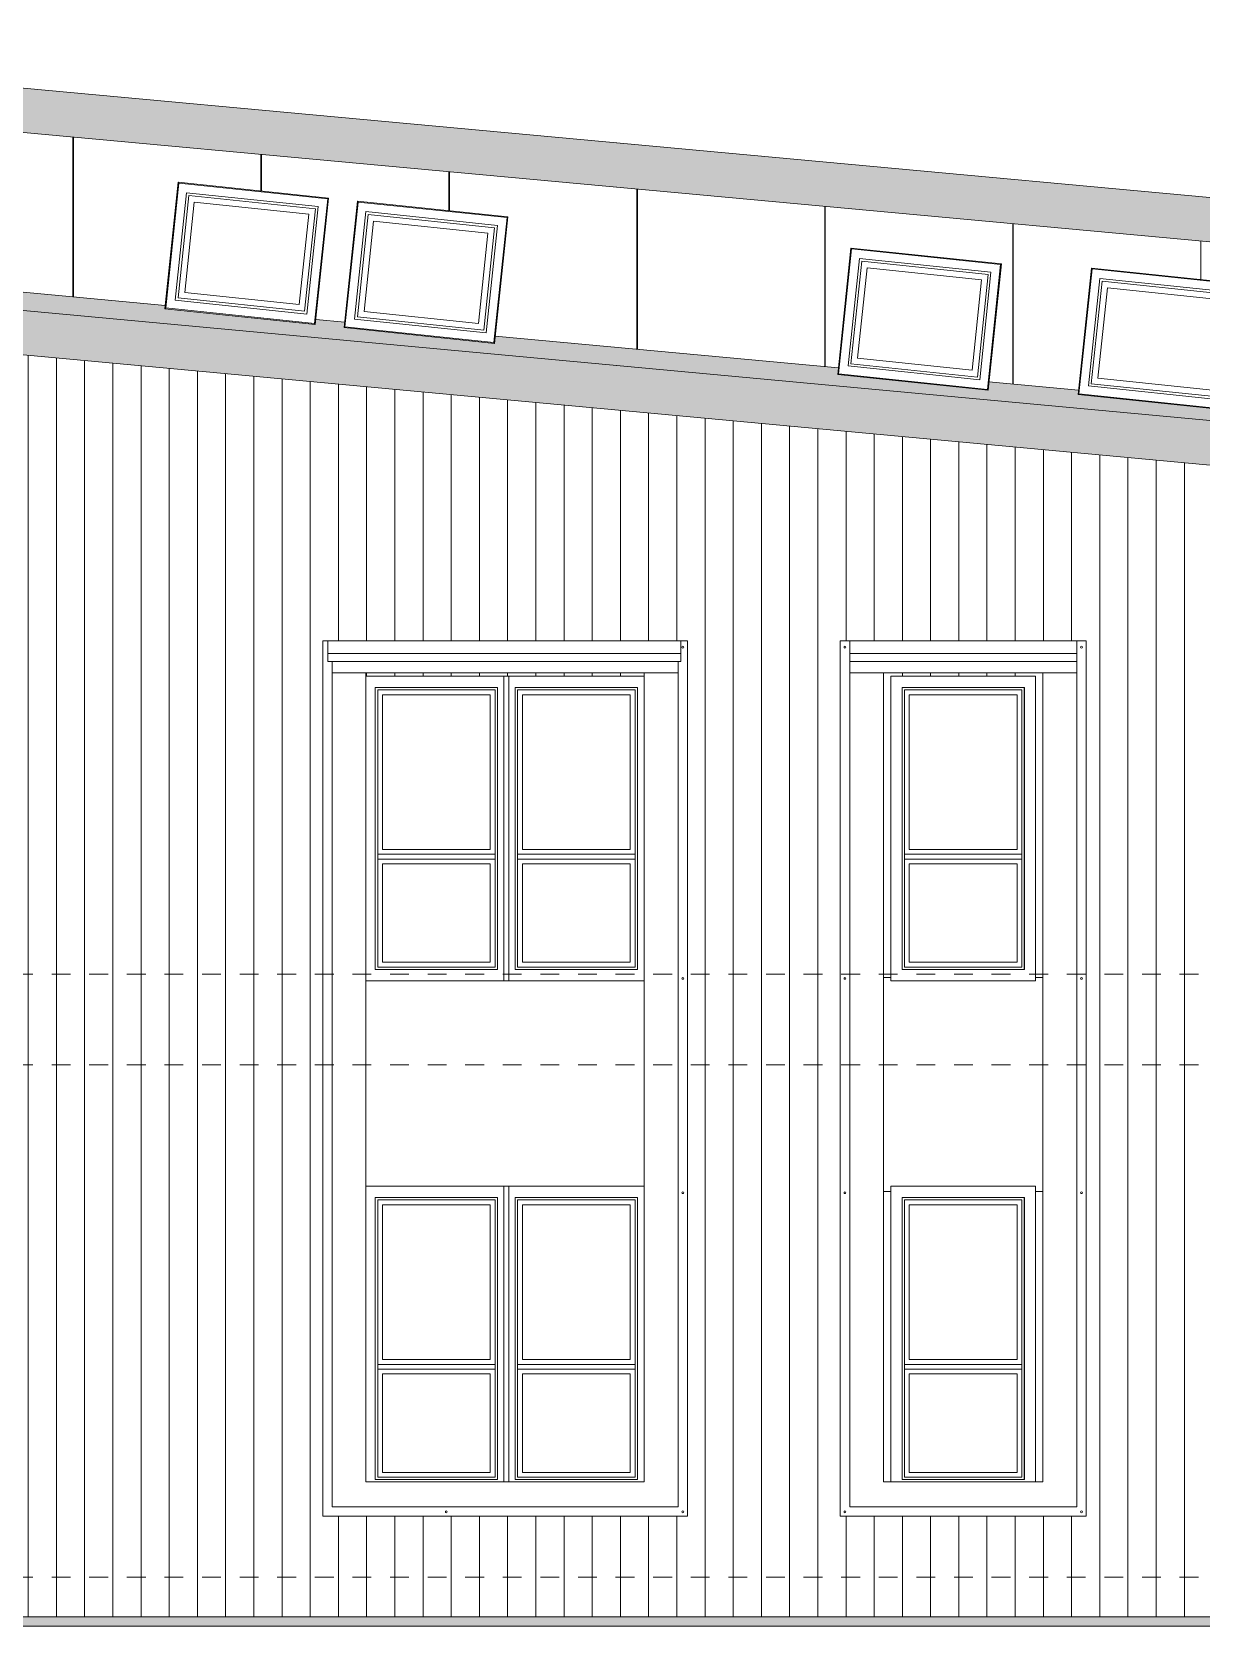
# Model space of a CAD drawing. Header units: metres. Extents: x -3 to 137, y -7 to 15.
# Drawn here: x 77.56 to 83.78, y 2.55 to 11.03 of the extents above; entities that cross this region are included whole.
import ezdxf

# ---------------------------------------------------------------- set-up
doc = ezdxf.new("R2010")
doc.units = ezdxf.units.M
doc.linetypes.add('Centre', pattern=[0.03175, 0.00635, -0.00475, 0.0159, -0.00475])
for name, color, linetype, lineweight in [('A-FLOR-LEVL', 7, 'Continuous', 9), ('A-GENM', 7, 'Continuous', 9), ('A-GLAZ', 7, 'Continuous', 9), ('A-ROOF-OTLN', 7, 'Continuous', 9), ('A-ROOF-PATT', 7, 'Continuous', 9), ('A-WALL', 7, 'Continuous', 9), ('A-WALL-PATT', 7, 'Continuous', 9)]:
    doc.layers.add(name, color=color, linetype=linetype, lineweight=lineweight)

# ---------------------------------------------------------------- blocks, each defined once
blk = doc.blocks.new('M_Ventana Ponton - 650 x 1500 mm-2529117-Elevation 5 - a')
at = {"layer": 'A-GLAZ'}
for p, q in [((3.9407, 7.546), (4.5907, 7.546)), ((3.9407, 6.046), (3.9407, 7.546)), ((3.9534, 7.5333), (4.578, 7.5333)), ((3.9534, 6.0587), (3.9534, 7.5333)), ((4.5526, 7.5079), (3.9788, 7.5079)), ((3.9788, 7.5079), (3.9788, 6.6841)), ((4.5526, 7.5079), (4.5526, 6.6841)), ((4.578, 7.5333), (4.578, 6.0587)), ((4.5907, 7.546), (4.5907, 6.046)), ((3.9534, 6.6587), (4.578, 6.6587)), ((4.578, 6.6587), (3.9534, 6.6587)), ((3.9534, 6.6333), (4.578, 6.6333)), ((4.578, 6.6333), (3.9534, 6.6333)), ((3.9788, 6.6841), (4.5526, 6.6841)), ((3.9788, 6.6079), (3.9788, 6.0841)), ((4.5526, 6.6079), (3.9788, 6.6079)), ((4.5526, 6.0841), (4.5526, 6.6079)), ((4.5907, 6.046), (3.9407, 6.046)), ((4.578, 6.0587), (3.9534, 6.0587)), ((3.9788, 6.0841), (4.5526, 6.0841))]:
    blk.add_line(p, q, dxfattribs=at)
blk = doc.blocks.new('M_Trim-Window-Exterior-Flat - with Sill-2529120-Elevation 5 - a')
at = {"layer": 'A-GENM'}
for p, q in [((4.627, 7.606), (3.8807, 7.606)), ((3.8807, 7.606), (3.8807, 5.986)), ((3.9407, 6.046), (3.9407, 7.546)), ((3.9407, 7.546), (4.5907, 7.546)), ((4.5907, 7.546), (4.5907, 6.046)), ((4.5907, 6.046), (3.9407, 6.046)), ((3.8807, 5.986), (4.627, 5.986))]:
    blk.add_line(p, q, dxfattribs=at)
blk = doc.blocks.new('M_Ventana Ponton - 650 x 1500 mm-2528099-Elevation 5 - a')
at = {"layer": 'A-GLAZ'}
for p, q in [((3.1961, 7.546), (3.8461, 7.546)), ((3.1961, 6.046), (3.1961, 7.546)), ((3.2088, 6.0587), (3.2088, 7.5333)), ((3.2088, 7.5333), (3.8334, 7.5333)), ((3.2342, 6.6841), (3.2342, 7.5079)), ((3.808, 7.5079), (3.2342, 7.5079)), ((3.808, 6.6841), (3.808, 7.5079)), ((3.8334, 7.5333), (3.8334, 6.0587)), ((3.8461, 7.546), (3.8461, 6.046)), ((3.2088, 6.6587), (3.8334, 6.6587)), ((3.8334, 6.6587), (3.2088, 6.6587)), ((3.2088, 6.6333), (3.8334, 6.6333)), ((3.8334, 6.6333), (3.2088, 6.6333)), ((3.2342, 6.6841), (3.808, 6.6841)), ((3.808, 6.6079), (3.2342, 6.6079)), ((3.2342, 6.6079), (3.2342, 6.0841)), ((3.808, 6.0841), (3.808, 6.6079)), ((3.8461, 6.046), (3.1961, 6.046)), ((3.8334, 6.0587), (3.2088, 6.0587)), ((3.2342, 6.0841), (3.808, 6.0841))]:
    blk.add_line(p, q, dxfattribs=at)
blk = doc.blocks.new('M_Trim-Window-Exterior-Flat - with Sill-2528642-Elevation 5 - a')
at = {"layer": 'A-GENM'}
for p, q in [((3.9061, 7.606), (3.1463, 7.606)), ((3.9061, 5.986), (3.9061, 7.606)), ((3.1961, 6.046), (3.1961, 7.546)), ((3.1961, 7.546), (3.8461, 7.546)), ((3.8461, 7.546), (3.8461, 6.046)), ((3.8461, 6.046), (3.1961, 6.046)), ((3.1463, 5.986), (3.9061, 5.986))]:
    blk.add_line(p, q, dxfattribs=at)
blk = doc.blocks.new('M_Trim-Window-Exterior-Flat - with Sill-V108-Elevation 5 - a')
at = {"layer": 'A-GENM'}
for p, q in [((4.627, 4.8927), (3.8807, 4.8927)), ((3.8807, 4.8927), (3.8807, 3.3196)), ((3.9407, 3.3327), (3.9407, 4.8327)), ((3.9407, 4.8327), (4.5907, 4.8327)), ((4.5907, 4.8327), (4.5907, 3.3327)), ((4.5907, 3.3327), (3.9407, 3.3327))]:
    blk.add_line(p, q, dxfattribs=at)
blk = doc.blocks.new('M_Trim-Window-Exterior-Flat - with Sill-V109-Elevation 5 - a')
at = {"layer": 'A-GENM'}
for p, q in [((3.9061, 4.8927), (3.1463, 4.8927)), ((3.9061, 3.3196), (3.9061, 4.8927)), ((3.1961, 3.3327), (3.1961, 4.8327)), ((3.1961, 4.8327), (3.8461, 4.8327)), ((3.8461, 4.8327), (3.8461, 3.3327)), ((3.8461, 3.3327), (3.1961, 3.3327))]:
    blk.add_line(p, q, dxfattribs=at)
blk = doc.blocks.new('M_Ventana Cubierta Ponton - M_Ventana Cubierta Ponton-2549162-Elevation 5 - a')
at = {"layer": 'A-GLAZ', "color": 8, "true_color": 0x808080}
for p, q in [((0.044, 9.7751), (0.1147, 10.4473)), ((0.0485, 9.7787), (0.1183, 10.4428)), ((0.1147, 10.4473), (0.915, 10.3632)), ((0.1183, 10.4428), (0.1147, 10.4473)), ((0.9105, 10.3596), (0.1183, 10.4428)), ((0.1596, 10.3918), (0.0995, 9.82)), ((0.1717, 10.3769), (0.1144, 9.8321)), ((0.8595, 10.3183), (0.1596, 10.3918)), ((0.1717, 10.3769), (0.8446, 10.3062)), ((0.8407, 9.6955), (0.9105, 10.3596)), ((0.915, 10.3632), (0.8444, 9.6909)), ((0.915, 10.3632), (0.9105, 10.3596)), ((0.1498, 9.8608), (0.2004, 10.3415)), ((0.2004, 10.3415), (0.8092, 10.2775)), ((0.7587, 9.7968), (0.8092, 10.2775)), ((0.7874, 9.7613), (0.8446, 10.3062)), ((0.7994, 9.7464), (0.8595, 10.3183)), ((0.1498, 9.8608), (0.7587, 9.7968)), ((0.044, 9.7751), (0.0485, 9.7787)), ((0.8444, 9.6909), (0.044, 9.7751)), ((0.8407, 9.6955), (0.0485, 9.7787)), ((0.0995, 9.82), (0.7994, 9.7464)), ((0.1144, 9.8321), (0.7874, 9.7613)), ((0.8444, 9.6909), (0.8407, 9.6955))]:
    blk.add_line(p, q, dxfattribs=at)
blk = doc.blocks.new('M_Corniza Generica - Gris-2550090-Elevation 5 - a')
at = {"layer": 'A-GENM', "true_color": 0x474958}
h = blk.add_hatch(color=251, dxfattribs=at)
h.paths.add_polyline_path([(11.742, 8.5847), (11.7509, 8.6808), (11.099, 8.7413), (11.0211, 8.6516), (11.6923, 8.5893)])
h.paths.add_polyline_path([(10.8985, 8.663), (10.9764, 8.7526), (10.4904, 8.7977), (10.4912, 8.7008), (10.8502, 8.6674)])
h.paths.add_polyline_path([(10.3904, 8.7101), (10.3904, 8.807), (7.7382, 9.0532), (7.7348, 9.0213), (6.9345, 9.1055), (6.9368, 9.1275), (6.4607, 9.1717), (6.4561, 9.1276), (5.6557, 9.2117), (5.6594, 9.2461), (3.8347, 9.4154), (3.8307, 9.3771), (3.0303, 9.4612), (3.0334, 9.4898), (2.8798, 9.504), (2.877, 9.4773), (2.0767, 9.5614), (2.0784, 9.5784), (0.8446, 9.6929), (0.8444, 9.6909), (0.6423, 9.7117), (-0.5776, 9.8249), (-0.5808, 9.7945), (-0.7317, 9.8098), (-0.7325, 9.8025), (-0.7355, 9.802), (-0.7416, 9.7432), (10.251, 8.7231)])
h.paths.add_polyline_path([(-0.7521, 9.7442), (-0.7466, 9.804), (-0.7493, 9.8052), (-0.7488, 9.8121), (-1.0699, 9.8453), (-1.0706, 9.838), (-1.0737, 9.838), (-1.0801, 9.7746), (-0.7531, 9.7443)])
h.paths.add_polyline_path([(-1.091, 9.7756), (-1.0848, 9.8395), (-1.0875, 9.8404), (-1.0872, 9.8477), (-1.2501, 9.8648), (-1.2484, 9.8872), (-1.6458, 9.924), (-1.6458, 9.8271), (-1.0916, 9.7757)])
h.paths.add_polyline_path([(-1.7458, 9.8364), (-1.7458, 9.9333), (-2.0709, 9.9635), (-2.0709, 9.8666), (-1.7599, 9.8377)])
h.paths.add_polyline_path([(-2.1709, 9.8759), (-2.1709, 9.9728), (-2.5178, 10.0049), (-2.5268, 9.9073), (-2.5098, 9.9073), (-2.2404, 9.8823)])
at = {"layer": 'A-GENM', "color": 8, "true_color": 0x808080}
for p, q in [((0.8446, 9.6929), (2.0784, 9.5784)), ((2.8798, 9.504), (3.0334, 9.4898)), ((3.8347, 9.4154), (5.6594, 9.2461)), ((6.4607, 9.1717), (6.9368, 9.1275))]:
    blk.add_line(p, q, dxfattribs=at)
blk = doc.blocks.new('M_Trim-Window-Exterior-Flat - with Sill-V110-Elevation 5 - a')
at = {"layer": 'A-GENM'}
for p, q in [((9.1652, 7.606), (8.3952, 7.606)), ((8.3952, 7.606), (8.3952, 5.986)), ((9.1652, 5.986), (9.1652, 7.606)), ((8.4552, 6.046), (8.4552, 7.546)), ((8.4552, 7.546), (9.1052, 7.546)), ((9.1052, 7.546), (9.1052, 6.046)), ((9.1052, 6.046), (8.4552, 6.046)), ((8.3952, 5.986), (9.1652, 5.986))]:
    blk.add_line(p, q, dxfattribs=at)
blk = doc.blocks.new('M_Trim-Window-Exterior-Flat - with Sill-V114-Elevation 5 - a')
at = {"layer": 'A-GENM'}
for p, q in [((6.7087, 4.8927), (5.9387, 4.8927)), ((5.9387, 4.8927), (5.9387, 3.3196)), ((6.7087, 3.3196), (6.7087, 4.8927)), ((5.9987, 3.3327), (5.9987, 4.8327)), ((5.9987, 4.8327), (6.6487, 4.8327)), ((6.6487, 4.8327), (6.6487, 3.3327)), ((6.6487, 3.3327), (5.9987, 3.3327))]:
    blk.add_line(p, q, dxfattribs=at)
blk = doc.blocks.new('M_Marco Ventanas Fachada Ext - M_Marco Ventanas Fachada Ext-2575492-Elevation 5 - a')
at = {"layer": 'A-GENM', "color": 8, "true_color": 0x808080}
for p, q in [((5.6699, 7.7936), (5.6699, 3.1375)), ((6.9776, 7.7936), (5.6699, 7.7936)), ((5.7199, 7.7277), (5.7199, 7.7917)), ((5.7199, 7.6847), (5.7199, 7.7277)), ((5.7199, 7.7277), (6.9276, 7.7277)), ((6.9276, 7.7917), (6.9276, 7.7277)), ((6.9276, 7.7277), (6.9276, 7.6847)), ((6.9776, 3.1375), (6.9776, 7.7936)), ((5.7199, 7.6238), (5.7199, 7.6847)), ((5.7199, 7.6847), (6.9276, 7.6847)), ((6.9276, 7.6847), (6.9276, 7.6238)), ((5.7199, 3.1875), (5.7199, 7.6238)), ((5.7199, 7.6238), (5.8999, 7.6238)), ((5.8999, 7.6238), (6.7476, 7.6238)), ((5.8999, 3.3196), (5.8999, 7.6238)), ((6.7476, 7.6238), (6.9276, 7.6238)), ((6.7476, 3.3196), (6.7476, 7.6238)), ((6.9276, 7.6238), (6.9276, 3.1875)), ((5.9387, 6.0038), (5.8999, 6.0038)), ((6.7476, 6.0038), (6.7087, 6.0038)), ((5.8999, 4.8642), (5.9387, 4.8642)), ((6.7087, 4.8642), (6.7476, 4.8642)), ((6.7476, 3.3196), (5.8999, 3.3196)), ((6.9276, 3.1875), (5.7199, 3.1875)), ((5.6699, 3.1375), (6.9776, 3.1375))]:
    blk.add_line(p, q, dxfattribs=at)
for centre, start, end in [((5.6945, 7.7603), 0, 180), ((5.6945, 7.7603), 180, 0), ((6.953, 7.7603), 0, 180), ((6.953, 7.7603), 180, 0), ((5.6945, 5.9987), 0, 180), ((5.6945, 5.9987), 180, 0), ((6.953, 5.9987), 0, 180), ((6.953, 5.9987), 180, 0), ((5.6945, 4.8587), 0, 180), ((5.6945, 4.8587), 180, 0), ((6.953, 4.8587), 0, 180), ((6.953, 4.8587), 180, 360), ((5.6945, 3.161), 0, 180), ((5.6945, 3.161), 180, 0), ((6.953, 3.161), 0, 180), ((6.953, 3.161), 180, 0)]:
    blk.add_arc(centre, 0.005, start, end, dxfattribs=at)
blk = doc.blocks.new('M_Marco Ventanas Fachada Ext-3 - M_Marco Ventanas Fachada Ext-3-2583623-Elevation 5 - a')
at = {"layer": 'A-GENM', "color": 8, "true_color": 0x808080}
for p, q in [((4.857, 7.7936), (2.9163, 7.7936)), ((2.9163, 7.7936), (2.9163, 3.1375)), ((2.9444, 7.7277), (2.9444, 7.7917)), ((2.9444, 7.6847), (2.9444, 7.7277)), ((2.9444, 7.7277), (4.8217, 7.7277)), ((4.8217, 7.7917), (4.8217, 7.7277)), ((4.8217, 7.7277), (4.8217, 7.6847)), ((4.857, 3.1375), (4.857, 7.7936)), ((2.9444, 7.6847), (4.8217, 7.6847)), ((2.9663, 7.6238), (2.9663, 7.6847)), ((4.807, 7.6847), (4.807, 7.6238)), ((2.9663, 3.1875), (2.9663, 7.6238)), ((2.9663, 7.6238), (3.1463, 7.6238)), ((3.1463, 7.6238), (4.627, 7.6238)), ((3.1463, 3.3196), (3.1463, 7.6238)), ((4.627, 7.6238), (4.807, 7.6238)), ((4.627, 3.3196), (4.627, 7.6238)), ((4.807, 7.6238), (4.807, 3.1875)), ((4.627, 3.3196), (3.1463, 3.3196)), ((4.807, 3.1875), (2.9663, 3.1875)), ((2.9163, 3.1375), (4.857, 3.1375))]:
    blk.add_line(p, q, dxfattribs=at)
for centre, start, end in [((4.8324, 7.7603), 0, 180), ((4.8324, 7.7603), 180, 0), ((4.8324, 5.9987), 0, 180), ((4.8324, 5.9987), 180, 0), ((4.8324, 4.8587), 0, 180), ((4.8324, 4.8587), 180, 0), ((3.5739, 3.161), 0, 180), ((3.5739, 3.161), 180, 0), ((4.8324, 3.161), 0, 180), ((4.8324, 3.161), 180, 0)]:
    blk.add_arc(centre, 0.005, start, end, dxfattribs=at)

msp = doc.modelspace()

# ---------------------------------------------------------------- hatches: boundary and pattern name
at = {"layer": 'A-ROOF-PATT', "true_color": 0x474958}
h = msp.add_hatch(color=251, dxfattribs=at)
h.paths.add_polyline_path([(87.9376, 9.5397), (87.9376, 9.7756), (74.5492, 11.0072), (74.5492, 10.7712), (87.2072, 9.6068), (87.2695, 9.6776), (87.5316, 9.6776), (87.5316, 9.5776), (87.5316, 9.577), (87.8873, 9.5443)])
h.paths.add_polyline_path([(74.4492, 10.7804), (74.4492, 11.0164), (74.1241, 11.0463), (74.1241, 10.8103), (74.4351, 10.7817)])
h.paths.add_polyline_path([(74.0241, 10.8195), (74.0241, 11.0555), (72.7601, 11.1718), (72.7601, 10.9358), (73.9546, 10.8259)])
h = msp.add_hatch(color=251, dxfattribs=at)
h.paths.add_polyline_path([(89.6923, 8.1858), (89.6923, 8.4218), (87.2161, 8.6516), (87.0263, 8.4332), (89.689, 8.1861)])
h.paths.add_polyline_path([(86.9059, 8.4444), (86.9068, 8.4576), (86.915, 8.4576), (87.0935, 8.663), (86.6854, 8.7008), (86.6862, 8.4648), (86.901, 8.4448)])
h.paths.add_polyline_path([(86.5854, 8.4741), (86.5854, 8.7101), (73.6852, 9.9073), (73.6852, 9.6713), (86.5784, 8.4748)])
at = {"layer": 'A-WALL-PATT', "true_color": 0x383a4e}
h = msp.add_hatch(dxfattribs=at)
h.set_pattern_fill('FP_4', color=159, style=0, pattern_type=2)
h.set_pattern_definition([(90, (76.19501, 0), (-0.15, 9e-18), [])])
h.paths.add_polyline_path([(89.0783, 2.5603), (89.1845, 3.5702), (89.1835, 3.7686), (89.1672, 3.7697), (89.1652, 3.77), (89.1672, 3.7736), (89.1652, 3.7766), (89.1699, 3.7783), (89.1791, 3.7786), (89.2064, 3.7784), (89.6698, 8.1879), (87.0263, 8.4332), (87.0059, 8.4097), (87.0059, 2.6028), (89.0783, 2.6028)])
h.paths.add_polyline_path([(75.5472, 2.6028), (86.5868, 2.6028), (86.5855, 2.6139), (86.5854, 8.4741), (73.8541, 9.6556), (75.4822, 2.6169), (75.4833, 2.9083), (75.4895, 2.9495), (75.4933, 2.9623), (75.5085, 2.9946), (75.5259, 3.0198), (75.557, 3.0492), (75.5929, 3.0703), (75.6283, 3.0821), (75.6474, 3.0852), (75.6595, 3.0867), (75.6763, 3.0867), (75.7158, 3.0811), (75.7528, 3.0672), (75.7813, 3.0499), (75.7946, 3.0386), (75.8205, 3.0094), (75.7683, 2.9724), (75.7428, 2.9976), (75.7248, 3.0087), (75.7079, 3.0159), (75.6665, 3.0218), (75.6406, 3.0181), (75.6197, 3.0111), (75.595, 2.9959), (75.5786, 2.9812), (75.5668, 2.9643), (75.5574, 2.947), (75.5508, 2.928), (75.5472, 2.8926), (75.5472, 2.6424)])
h.paths.add_polyline_path([(86.6868, 2.6028), (86.906, 2.6028), (86.9059, 8.4444), (86.6854, 8.4648), (86.6864, 2.6063)])
h.paths.add_polyline_path([(81.8819, 3.1375), (81.8649, 3.1375), (81.8649, 7.7936), (83.1726, 7.7936), (83.1726, 3.1375), (81.8847, 3.1375)])
h.paths.add_polyline_path([(81.0411, 3.1375), (79.1113, 3.1375), (79.1113, 7.7936), (81.052, 7.7936), (81.052, 3.1375), (81.0425, 3.1375)])
h.paths.add_polyline_path([(85.6147, 3.151), (84.3235, 3.151), (84.3235, 7.8072), (85.6312, 7.8072), (85.6312, 3.151), (85.6217, 3.151)])
h.paths.add_polyline_path([(81.8895, 3.156), (81.893, 3.1574), (81.8945, 3.161), (81.893, 3.1645), (81.8895, 3.166), (81.8859, 3.1645), (81.8845, 3.161), (81.8859, 3.1574), (81.8882, 3.1561)])
h.paths.add_polyline_path([(81.0274, 3.156), (81.031, 3.1574), (81.0324, 3.161), (81.031, 3.1645), (81.0274, 3.166), (81.0239, 3.1645), (81.0224, 3.161), (81.0239, 3.1574), (81.0261, 3.1561)])
h.paths.add_polyline_path([(79.7689, 3.156), (79.7725, 3.1574), (79.7739, 3.161), (79.7725, 3.1645), (79.7689, 3.166), (79.7654, 3.1645), (79.7639, 3.161), (79.7654, 3.1574), (79.7676, 3.1561)])
h.paths.add_polyline_path([(83.148, 3.156), (83.1515, 3.1574), (83.153, 3.161), (83.1515, 3.1645), (83.148, 3.166), (83.1445, 3.1645), (83.143, 3.161), (83.1445, 3.1574), (83.1467, 3.1561)])
h.paths.add_polyline_path([(85.6066, 3.1696), (85.6101, 3.171), (85.6116, 3.1746), (85.6101, 3.1781), (85.6066, 3.1796), (85.603, 3.1781), (85.6016, 3.1746), (85.603, 3.171), (85.6053, 3.1697)])
h.paths.add_polyline_path([(84.3481, 3.1696), (84.3516, 3.171), (84.3531, 3.1746), (84.3516, 3.1781), (84.3481, 3.1796), (84.3445, 3.1781), (84.3431, 3.1746), (84.3445, 3.171), (84.3468, 3.1697)])
h.paths.add_polyline_path([(82.9037, 3.3196), (82.9426, 3.3205), (82.9426, 4.8642), (82.9037, 4.8642), (82.9037, 3.3253)])
h.paths.add_polyline_path([(82.0949, 3.3196), (82.1337, 3.3196), (82.1337, 4.8642), (82.0949, 4.8642), (82.0949, 3.3215)])
h.paths.add_polyline_path([(85.3603, 3.3332), (85.4012, 3.3332), (85.4012, 4.8778), (85.3603, 4.8778), (85.3603, 3.3632)])
h.paths.add_polyline_path([(84.5903, 3.3332), (84.5903, 4.8778), (84.5535, 4.8778), (84.5535, 3.3332)])
h.paths.add_polyline_path([(89.2033, 3.7491), (89.2053, 3.7686), (89.2033, 3.7686), (89.2033, 3.7538)])
h.paths.add_polyline_path([(83.148, 4.8537), (83.1515, 4.8552), (83.153, 4.8587), (83.1515, 4.8622), (83.148, 4.8637), (83.1445, 4.8622), (83.143, 4.8587), (83.1445, 4.8552), (83.1467, 4.8539)])
h.paths.add_polyline_path([(81.8895, 4.8537), (81.893, 4.8552), (81.8945, 4.8587), (81.893, 4.8622), (81.8895, 4.8637), (81.8859, 4.8622), (81.8845, 4.8587), (81.8859, 4.8552), (81.8882, 4.8539)])
h.paths.add_polyline_path([(81.0274, 4.8537), (81.031, 4.8552), (81.0324, 4.8587), (81.031, 4.8622), (81.0274, 4.8637), (81.0239, 4.8622), (81.0224, 4.8587), (81.0239, 4.8552), (81.0261, 4.8539)])
h.paths.add_polyline_path([(85.6066, 4.8673), (85.6101, 4.8688), (85.6116, 4.8723), (85.6101, 4.8758), (85.6066, 4.8773), (85.603, 4.8758), (85.6016, 4.8723), (85.603, 4.8688), (85.6053, 4.8675)])
h.paths.add_polyline_path([(84.3481, 4.8673), (84.3516, 4.8688), (84.3531, 4.8723), (84.3516, 4.8758), (84.3481, 4.8773), (84.3445, 4.8758), (84.3431, 4.8723), (84.3445, 4.8688), (84.3468, 4.8675)])
h.paths.add_polyline_path([(75.6817, 5.9713), (75.2608, 5.9713), (75.2608, 8.4843), (75.3108, 8.4843), (75.3108, 8.6388), (77.3208, 8.6388), (77.3208, 8.4843), (77.3708, 8.4843), (77.3708, 5.9713), (75.6827, 5.9713)])
h.paths.add_polyline_path([(75.6852, 5.9898), (75.6887, 5.9913), (75.6902, 5.9948), (75.6887, 5.9983), (75.6852, 5.9998), (75.6817, 5.9983), (75.6802, 5.9948), (75.6817, 5.9913), (75.6839, 5.99)])
h.paths.add_polyline_path([(76.9437, 5.9898), (76.9472, 5.9913), (76.9487, 5.9948), (76.9472, 5.9983), (76.9437, 5.9998), (76.9402, 5.9983), (76.9387, 5.9948), (76.9402, 5.9913), (76.9424, 5.99)])
h.paths.add_polyline_path([(83.148, 5.9937), (83.1515, 5.9951), (83.153, 5.9987), (83.1515, 6.0022), (83.148, 6.0037), (83.1445, 6.0022), (83.143, 5.9987), (83.1445, 5.9951), (83.1467, 5.9938)])
h.paths.add_polyline_path([(81.0274, 5.9937), (81.031, 5.9951), (81.0324, 5.9987), (81.031, 6.0022), (81.0274, 6.0037), (81.0239, 6.0022), (81.0224, 5.9987), (81.0239, 5.9951), (81.0261, 5.9938)])
h.paths.add_polyline_path([(81.8895, 5.9937), (81.893, 5.9951), (81.8945, 5.9987), (81.893, 6.0022), (81.8895, 6.0037), (81.8859, 6.0022), (81.8845, 5.9987), (81.8859, 5.9951), (81.8882, 5.9938)])
h.paths.add_polyline_path([(82.0949, 6.0038), (82.1337, 6.0038), (82.1337, 7.606), (82.9037, 7.606), (82.9037, 6.0038), (82.9426, 6.0038), (82.9426, 7.6238), (82.0949, 7.6238), (82.0949, 6.046)])
h.paths.add_polyline_path([(85.6066, 6.0072), (85.6101, 6.0087), (85.6116, 6.0122), (85.6101, 6.0158), (85.6066, 6.0172), (85.603, 6.0158), (85.6016, 6.0122), (85.603, 6.0087), (85.6053, 6.0074)])
h.paths.add_polyline_path([(84.3481, 6.0072), (84.3516, 6.0087), (84.3531, 6.0122), (84.3516, 6.0158), (84.3481, 6.0172), (84.3445, 6.0158), (84.3431, 6.0122), (84.3445, 6.0087), (84.3468, 6.0074)])
h.paths.add_polyline_path([(85.3603, 6.0174), (85.4012, 6.0174), (85.4012, 7.6374), (84.5535, 7.6374), (84.5535, 6.0174), (84.5903, 6.0174), (84.5903, 7.606), (85.3603, 7.606), (85.3603, 6.046)])
h.paths.add_polyline_path([(76.8373, 6.1534), (77.1408, 6.1534), (77.1408, 6.1602), (76.3269, 6.1602), (76.3269, 6.1534), (76.3568, 6.1534)])
h.paths.add_polyline_path([(76.3015, 6.1534), (76.3015, 6.1602), (75.4908, 6.1602), (75.4908, 6.1534), (75.8764, 6.1534)])
h.paths.add_polyline_path([(80.0411, 7.606), (80.822, 7.606), (80.822, 7.6238), (79.3413, 7.6238), (79.3413, 7.606), (79.9601, 7.606)])
h.paths.add_polyline_path([(83.1226, 7.7385), (83.143, 7.7603), (83.1445, 7.7568), (83.148, 7.7553), (83.1515, 7.7568), (83.153, 7.7603), (83.1515, 7.7638), (83.148, 7.7653), (83.1445, 7.7638), (83.1305, 7.7477)])
h.paths.add_polyline_path([(81.9149, 7.7385), (81.8908, 7.7651), (81.887, 7.7646), (81.8847, 7.7616), (81.8852, 7.7578), (81.8882, 7.7555), (81.892, 7.756), (81.8943, 7.759), (81.8949, 7.7616), (81.9074, 7.7471)])
h.paths.add_polyline_path([(84.3735, 7.7521), (84.3494, 7.7787), (84.3456, 7.7782), (84.3432, 7.7752), (84.3437, 7.7714), (84.3468, 7.7691), (84.3506, 7.7696), (84.3529, 7.7726), (84.3534, 7.7752), (84.3655, 7.7613)])
h.paths.add_polyline_path([(85.5812, 7.7521), (85.6016, 7.7739), (85.603, 7.7703), (85.6066, 7.7689), (85.6101, 7.7703), (85.6116, 7.7739), (85.6101, 7.7774), (85.6066, 7.7789), (85.603, 7.7774), (85.5891, 7.7613)])
h.paths.add_polyline_path([(81.0274, 7.7553), (81.031, 7.7568), (81.0324, 7.7603), (81.031, 7.7638), (81.0274, 7.7653), (81.0239, 7.7638), (81.0226, 7.7616), (81.0231, 7.7578), (81.0261, 7.7555)])
h.paths.add_polyline_path([(73.7403, 9.6489), (73.7935, 9.6612), (73.7362, 9.6666)])
at = {"layer": 'A-WALL-PATT', "true_color": 0x474958}
h = msp.add_hatch(color=251, dxfattribs=at)
h.paths.add_polyline_path([(75.3768, 2.5528), (75.4822, 2.5528), (75.4822, 2.6028), (75.3768, 2.6028)])
h.paths.add_polyline_path([(89.0783, 2.5528), (89.0783, 2.6028), (87.0057, 2.6028), (87.0068, 2.5681), (87.009, 2.5528), (88.8482, 2.5528)])
h.paths.add_polyline_path([(75.5472, 2.5528), (86.5929, 2.5528), (86.5864, 2.6028), (75.5472, 2.6028)])
h.paths.add_polyline_path([(86.8197, 2.5528), (86.9087, 2.5528), (86.906, 2.5757), (86.9059, 2.6028), (86.6868, 2.6028), (86.693, 2.5528), (86.7269, 2.5528)])

# ---------------------------------------------------------------- linework, layer by layer
at = {"layer": 'A-FLOR-LEVL', "color": 253, "linetype": 'Centre', "true_color": 0xaaaaaa}
for p, q in [((64.6698, 6.0213), (99.8139, 6.0213)), ((64.6698, 5.5389), (98.5439, 5.5389)), ((64.6698, 2.8125), (99.8139, 2.8125))]:
    msp.add_line(p, q, dxfattribs=at)
at = {"layer": 'A-ROOF-OTLN'}
for p, q in [((74.5492, 11.0072), (87.9376, 9.7756)), ((87.2072, 9.6068), (74.5492, 10.7712)), ((73.6852, 9.9073), (86.5854, 8.7101)), ((86.5854, 8.4741), (73.6852, 9.6713))]:
    msp.add_line(p, q, dxfattribs=at)
at = {"layer": 'A-WALL'}
for p, q in [((77.7831, 9.6239), (77.7831, 10.4737)), ((77.7851, 10.4736), (77.7851, 9.6237)), ((78.7831, 10.1874), (78.7831, 10.3817)), ((78.7851, 10.3816), (78.7851, 10.1871)), ((79.7831, 10.0823), (79.7831, 10.2898)), ((79.7851, 10.2896), (79.7851, 10.082)), ((80.7831, 9.3455), (80.7831, 10.1978)), ((80.7851, 10.1976), (80.7851, 9.3453)), ((81.7831, 9.2527), (81.7831, 10.1058)), ((81.7851, 10.1056), (81.7851, 9.2525)), ((82.7831, 9.1599), (82.7831, 10.0138)), ((82.7851, 10.0136), (82.7851, 9.1597)), ((83.7831, 9.7165), (83.7831, 9.9218)), ((86.5868, 2.6028), (75.5472, 2.6028)), ((75.5472, 2.5528), (86.5929, 2.5528))]:
    msp.add_line(p, q, dxfattribs=at)

# ---------------------------------------------------------------- block references
at = {"layer": 'A-GENM', "color": 8, "true_color": 0x808080}
for name in ['M_Corniza Generica - Gris-2550090-Elevation 5 - a', 'M_Marco Ventanas Fachada Ext-3 - M_Marco Ventanas Fachada Ext-3-2583623-Elevation 5 - a', 'M_Marco Ventanas Fachada Ext - M_Marco Ventanas Fachada Ext-2575492-Elevation 5 - a']:
    msp.add_blockref(name, (76.195, 0), dxfattribs=at)
at = {"layer": 'A-GENM'}
for name, p in [('M_Trim-Window-Exterior-Flat - with Sill-2528642-Elevation 5 - a', (76.195, 0)), ('M_Trim-Window-Exterior-Flat - with Sill-2529120-Elevation 5 - a', (76.195, 0)), ('M_Trim-Window-Exterior-Flat - with Sill-V110-Elevation 5 - a', (73.7385, 0)), ('M_Trim-Window-Exterior-Flat - with Sill-V109-Elevation 5 - a', (76.195, 0)), ('M_Trim-Window-Exterior-Flat - with Sill-V108-Elevation 5 - a', (76.195, 0)), ('M_Trim-Window-Exterior-Flat - with Sill-V114-Elevation 5 - a', (76.195, 0))]:
    msp.add_blockref(name, p, dxfattribs=at)
at = {"layer": 'A-GLAZ', "color": 8, "true_color": 0x808080}
for p in [(78.2277, -0.2136), (79.1814, -0.3139), (81.8068, -0.5633), (83.0855, -0.6696)]:
    msp.add_blockref('M_Ventana Cubierta Ponton - M_Ventana Cubierta Ponton-2549162-Elevation 5 - a', p, dxfattribs=at)
at = {"layer": 'A-GLAZ'}
for name, p in [('M_Ventana Ponton - 650 x 1500 mm-2528099-Elevation 5 - a', (76.195, 0)), ('M_Ventana Ponton - 650 x 1500 mm-2529117-Elevation 5 - a', (76.195, 0)), ('M_Ventana Ponton - 650 x 1500 mm-2529117-Elevation 5 - a', (78.2531, 0)), ('M_Ventana Ponton - 650 x 1500 mm-2528099-Elevation 5 - a', (76.195, -2.7133)), ('M_Ventana Ponton - 650 x 1500 mm-2529117-Elevation 5 - a', (76.195, -2.7133)), ('M_Ventana Ponton - 650 x 1500 mm-2529117-Elevation 5 - a', (78.2531, -2.7133))]:
    msp.add_blockref(name, p, dxfattribs=at)

doc.saveas('drawing.dxf')
